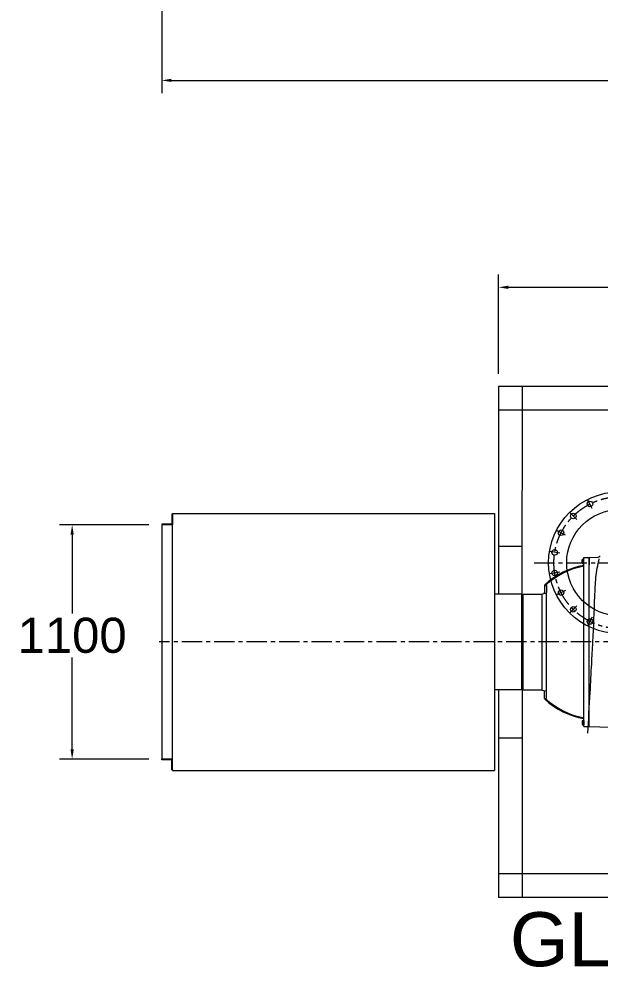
# Model space of a CAD drawing. Header units: millimetres. Extents: x -1 to 671026, y 1 to 511259.
# Drawn here: x 228074 to 297434, y 184147 to 297290 of the extents above; entities that cross this region are included whole.
import ezdxf

# ---------------------------------------------------------------- set-up
doc = ezdxf.new("R2010")
doc.units = ezdxf.units.MM
doc.header["$LTSCALE"] = 25.4
doc.linetypes.add('CENTER', pattern=[50.8, 31.75, -6.35, 6.35, -6.35])
doc.layers.get('Defpoints').update_dxf_attribs({"lineweight": 5})
for name, color, linetype, lineweight in [('CAXA0', 7, 'Continuous', 5), ('CAXA1', 5, 'CENTER', 5), ('CAXAEB0', 7, 'Continuous', 5), ('CAXA细实线层', 7, 'Continuous', 5)]:
    doc.layers.add(name, color=color, linetype=linetype, lineweight=lineweight)
doc.styles.add('Roman', font='arial.ttf')
doc.styles.get("Standard").update_dxf_attribs({"font": 'arial.ttf'})
doc.dimstyles.new('ISO-25', dxfattribs={"dimscale": 30, "dimtxt": 38.1, "dimasz": 38.1, "dimexe": 50.8, "dimexo": 50.8, "dimgap": 15.875, "dimtad": 1, "dimtih": 1, "dimtoh": 1, "dimdec": 1, "dimlfac": 0.03937, "dimdsep": 46, "dimtxsty": 'Standard', "dimcen": 63.5, "dimclrd": 7, "dimclre": 7, "dimclrt": 7, "dimadec": 0, "dimazin": 0, "dimtfac": 1, "dimtdec": 1, "dimtmove": 0, "dimatfit": 3, "dimfxl": 25.4, "dimlwd": 5, "dimlwe": 5, "dimarcsym": 0})

# ---------------------------------------------------------------- blocks, each defined once
blk = doc.blocks.new('*D18')
at = {"color": 7, "linetype": 'Continuous', "lineweight": 5, "transparency": 16777216}
for p, q in [((245120, 318981), (245120, 288436)), ((402168, 309151), (402168, 288436)), ((246263, 289960), (401025, 289960))]:
    blk.add_line(p, q, dxfattribs=at)
at = {"color": 7, "transparency": 16777216}
for points in [[(246263, 290151), (246263, 289770), (245120, 289960)], [(401025, 290151), (401025, 289770), (402168, 289960)]]:
    blk.add_solid(points, dxfattribs=at)
at = {"layer": 'Defpoints', "color": 0, "transparency": 16777216}
for p in [(245120, 320505), (402168, 310675), (402168, 289960)]:
    blk.add_point(p, dxfattribs=at)
at = {"color": 7, "lineweight": 5, "transparency": 16777216, "insert": (336900, 293145), "char_height": 4191, "attachment_point": 5, "style": 'Roman'}
blk.add_mtext('{\\H1.25x;C}', dxfattribs=at)
blk = doc.blocks.new('*D3')
at = {"color": 7, "linetype": 'Continuous', "lineweight": 5, "transparency": 16777216}
for p, q in [((243596, 236907), (232897, 236907)), ((234421, 235764), (234421, 226325)), ((234421, 210110), (234421, 221092)), ((243596, 208967), (232897, 208967))]:
    blk.add_line(p, q, dxfattribs=at)
at = {"color": 7, "transparency": 16777216}
for points in [[(234231, 235764), (234612, 235764), (234421, 236907)], [(234231, 210110), (234612, 210110), (234421, 208967)]]:
    blk.add_solid(points, dxfattribs=at)
at = {"layer": 'Defpoints', "color": 0, "transparency": 16777216}
for p in [(234421, 236907), (245120, 236907), (245120, 208967)]:
    blk.add_point(p, dxfattribs=at)
at = {"color": 7, "lineweight": 5, "transparency": 16777216, "insert": (234421, 223709), "char_height": 4191, "attachment_point": 5, "style": 'Roman'}
blk.add_mtext('1100', dxfattribs=at)
blk = doc.blocks.new('*D21')
at = {"color": 7, "linetype": 'Continuous', "lineweight": 5, "transparency": 16777216}
for p, q in [((285328, 254941), (285328, 266790)), ((402168, 254941), (402168, 266790)), ((286471, 265266), (401025, 265266))]:
    blk.add_line(p, q, dxfattribs=at)
at = {"color": 7, "transparency": 16777216}
for points in [[(286471, 265457), (286471, 265076), (285328, 265266)], [(401025, 265457), (401025, 265076), (402168, 265266)]]:
    blk.add_solid(points, dxfattribs=at)
at = {"layer": 'Defpoints', "color": 0, "transparency": 16777216}
for p in [(402168, 265266), (285328, 253417), (402168, 253417)]:
    blk.add_point(p, dxfattribs=at)
at = {"color": 7, "lineweight": 5, "transparency": 16777216, "insert": (343748, 268362), "char_height": 4191, "attachment_point": 5, "style": 'Roman'}
blk.add_mtext('{\\H1.25x;D}', dxfattribs=at)

msp = doc.modelspace()

# ---------------------------------------------------------------- linework, layer by layer
at = {"color": 7, "lineweight": 5}
for p, q in [((285328.33, 253416.85), (285323.83, 228652.52)), ((402168.33, 253416.85), (285328.33, 253416.85)), ((288119.79, 253416.85), (288118.75, 228652.01)), ((402168.33, 250622.85), (285327.82, 250622.85)), ((246314.11, 238176.85), (246314.11, 236983.05)), ((246390.31, 238176.85), (246314.11, 238176.85)), ((246390.31, 238253.05), (284744.31, 238253.05)), ((246390.31, 238176.85), (246390.31, 238253.05)), ((246390.31, 207620.65), (246390.31, 238253.05)), ((246390.31, 238176.85), (246390.31, 236906.85)), ((284741.77, 238253.05), (284817.97, 238253.05)), ((284820.47, 238253.05), (284820.38, 230557.33)), ((246314.11, 236983.05), (245120.31, 236983.05)), ((245120.31, 236983.05), (245120.31, 236906.85)), ((246390.31, 236906.85), (245120.31, 236906.85)), ((245120.31, 236906.85), (245120.31, 208966.85)), ((285325.79, 234366.85), (288119.79, 234366.85)), ((284820.38, 230557.33), (284820.51, 207620.65)), ((290903.29, 229667.85), (290831.74, 229744.8)), ((288118.75, 228652.01), (284817.85, 228652.61)), ((288246.79, 228651.85), (290532.79, 228651.85)), ((288246.79, 217221.85), (288246.79, 228651.85)), ((290532.79, 228702.65), (290975.68, 228767.81)), ((290532.79, 217171.05), (290532.79, 228702.65)), ((290786.79, 229667.85), (290786.79, 228880.45)), ((290786.79, 229667.85), (291040.79, 229667.85)), ((290786.79, 228740.02), (290786.79, 228880.45)), ((291040.79, 229667.85), (291040.79, 228843.2)), ((291040.79, 216205.85), (291040.79, 228843.2)), ((288119.79, 217221.24), (284817.88, 217221.85)), ((285328.33, 217221.75), (285328.33, 192456.85)), ((288119.79, 217221.24), (288119.79, 192456.85)), ((288246.79, 217221.85), (290532.79, 217221.85)), ((290532.79, 217171.05), (290975.68, 217105.9)), ((290786.79, 216205.85), (290786.79, 217133.68)), ((290786.79, 216205.85), (291040.79, 216205.85)), ((290903.29, 216205.85), (290831.74, 216128.91)), ((285325.79, 211506.86), (288119.79, 211506.86)), ((246390.31, 208966.85), (245120.31, 208966.85)), ((245120.31, 208890.65), (245120.31, 208966.85)), ((246314.11, 208890.65), (245120.31, 208890.65)), ((246314.11, 207696.85), (246314.11, 208890.65)), ((246390.31, 207696.85), (246390.31, 208966.85)), ((246390.31, 207696.85), (246314.11, 207696.85)), ((246390.31, 207696.85), (246390.31, 207620.65)), ((246390.31, 207620.65), (284744.31, 207620.65)), ((284741.77, 207620.65), (284817.97, 207620.65)), ((402168.33, 195250.85), (285325.79, 195250.85)), ((402168.33, 192456.85), (285325.79, 192456.85))]:
    msp.add_line(p, q, dxfattribs=at)
for centre, radius in [((299749.09, 232398.38), 8454.3), ((299803.33, 232398.38), 6350), ((296229.07, 239414.14), 330.2), ((294236.03, 237966.11), 330.2), ((292788, 235973.07), 330.2), ((292026.73, 233630.12), 330.2), ((292026.73, 231166.59), 330.2), ((292788, 228823.63), 330.2), ((294236.03, 226830.59), 330.2), ((296229.07, 225382.57), 330.2)]:
    msp.add_circle(centre, radius, dxfattribs=at)
for centre, radius, start, end in [((297162.21, 222936.85), 9296.4, 100.229901, 132.9186993), ((297162.21, 222936.85), 9194.8, 100.3441759, 132.9419587), ((290964.59, 228843.2), 76.2, 278.369335, 360), ((297162.21, 222936.85), 9296.4, 227.0813007, 259.770099), ((297162.21, 222936.85), 9194.8, 227.0580413, 259.6558241), ((290964.59, 217030.51), 76.2, 0, 81.630665)]:
    msp.add_arc(centre, radius, start, end, dxfattribs=at)
msp.add_open_spline([(295975.62, 212040.02), (296070.49, 213665.26), (296228.25, 216430.62), (296421.84, 220063.08), (296629.35, 223885.15), (296789.76, 227313.07), (296882.78, 230635.3), (297162.57, 232117.54), (297343.32, 232849.66)], degree=3, knots=[0, 0, 0, 0, 192.309741089, 327.188831294, 429.709179476, 644.421807964, 732.781149084, 821.777599709, 821.777599709, 821.777599709, 821.777599709], dxfattribs=at)
at = {"layer": 'CAXA0', "color": 7, "linetype": 'Continuous', "lineweight": 5}
msp.add_line((288118.75, 217222.01), (288118.75, 228652.01), dxfattribs=at)
at = {"layer": 'CAXA1', "linetype": 'CENTER', "lineweight": 5, "ltscale": 3}
for p, q in [((296501.18, 238880.08), (295956.95, 239948.2)), ((294659.86, 237542.28), (293812.2, 238389.94)), ((293322.06, 235700.96), (292253.94, 236245.19)), ((292618.74, 233536.35), (291434.72, 233723.88)), ((289583.65, 232398.35), (310023.93, 232398.35)), ((292618.74, 231260.35), (291434.72, 231072.82)), ((293322.06, 229095.75), (292253.94, 228551.52)), ((294659.86, 227254.42), (293812.2, 226406.76)), ((296501.18, 225916.63), (295956.95, 224848.51)), ((323476.49, 222936.86), (244817.91, 222936.85))]:
    msp.add_line(p, q, dxfattribs=at)
msp.add_circle((299803.79, 232398.35), 7874, dxfattribs=at)
at = {"layer": 'CAXAEB0', "color": 7, "lineweight": 5}
for p, q in [((295317.26, 232365.48), (295317.26, 232761.43)), ((295336.72, 232827.42), (295507.76, 232827.42)), ((295336.72, 232695.43), (295507.76, 232695.43)), ((295336.72, 232431.47), (295507.76, 232431.47)), ((295336.72, 232299.49), (295507.76, 232299.49)), ((295507.76, 232299.49), (295507.76, 232827.42)), ((295507.76, 232411.05), (295507.76, 232715.85)), ((295317.26, 213508.23), (295317.26, 213112.28)), ((295336.72, 213574.22), (295507.76, 213574.22)), ((295336.72, 213442.23), (295507.76, 213442.23)), ((295336.72, 213178.27), (295507.76, 213178.27)), ((295336.72, 213046.29), (295507.76, 213046.29)), ((295507.76, 213574.22), (295507.76, 213046.29)), ((295507.76, 213462.65), (295507.76, 213157.85))]:
    msp.add_line(p, q, dxfattribs=at)
for centre, radius, start, end in [((295438.86, 232761.43), 121.6, 147.1327678, 212.8672322), ((295774.46, 232563.45), 457.2, 163.2213451, 196.7786549), ((295438.86, 232365.48), 121.6, 147.1327678, 212.8672322), ((295438.86, 213508.23), 121.6, 147.1327678, 212.8672322), ((295774.46, 213310.25), 457.2, 163.2213451, 196.7786549), ((295438.86, 213112.28), 121.6, 147.1327678, 212.8672322)]:
    msp.add_arc(centre, radius, start, end, dxfattribs=at)
at = {"layer": 'CAXA细实线层', "color": 7, "linetype": 'Continuous', "lineweight": 5}
for p, q in [((295511.19, 233007.95), (296120.79, 233007.95)), ((295511.19, 212864.32), (295511.19, 233007.95)), ((296120.79, 233007.95), (297207.57, 233045.9)), ((296120.79, 232144.27), (296120.79, 233007.95)), ((296120.79, 233007.95), (296120.79, 232144.27)), ((296120.79, 233007.95), (296120.79, 232144.27)), ((296120.79, 233007.95), (296120.79, 232144.27)), ((296120.79, 212865.75), (296120.79, 233007.95)), ((295511.19, 212864.32), (295511.19, 214055.56)), ((295511.19, 212865.75), (296120.79, 212865.75)), ((296120.79, 212865.75), (298701.73, 212775.62))]:
    msp.add_line(p, q, dxfattribs=at)
msp.add_arc((297198.7, 233299.75), 254, 271.9999985, 338.0119736, dxfattribs=at)

# ---------------------------------------------------------------- texts
at = {"color": 7, "linetype": 'Continuous', "lineweight": 5, "insert": (286673.75, 190690.15), "char_height": 6451.6, "attachment_point": 1, "style": 'Roman'}
msp.add_mtext_dynamic_manual_height_columns('GL8-WX-02', width=82403.9018, gutter_width=25.4, heights=[0], dxfattribs=at)

# ---------------------------------------------------------------- dimensions: what is measured, and where the dimension line sits
at = {"color": 7, "lineweight": 5}
for base, p1, p2, text, picture, middle in [((402168.48, 289960.47), (245120.31, 320505.17), (402168.48, 310675.36), '{\\H1.25x;C}', '*D18', (336900.26, 289960.47)), ((402168.33, 265266.39), (285328.33, 253416.85), (402168.33, 253416.85), '{\\H1.25x;D}', '*D21', (343748.33, 265266.39))]:
    dim = msp.add_linear_dim(base=base, p1=p1, p2=p2, text=text, dimstyle='ISO-25', override={"dimscale": 30, "dimtxt": 139.7, "dimpost": '\\X', "dimtxsty": 'Roman', "dimtmove": 1}, dxfattribs=at)
    dim.commit()
    dim.dimension.update_dxf_attribs({"geometry": picture, "text_midpoint": middle, "dimtype": 160})
dim = msp.add_linear_dim(base=(234421, 236906.85), p1=(245120.31, 208966.85), p2=(245120.31, 236906.85), angle=90, dimstyle='ISO-25', override={"dimscale": 30, "dimtxt": 139.7, "dimpost": '\\X', "dimtxsty": 'Roman', "dimtmove": 1}, dxfattribs=at)
dim.commit()
dim.dimension.update_dxf_attribs({"geometry": '*D3', "text_midpoint": (234421, 223708.54), "dimtype": 160})

doc.saveas('drawing.dxf')
